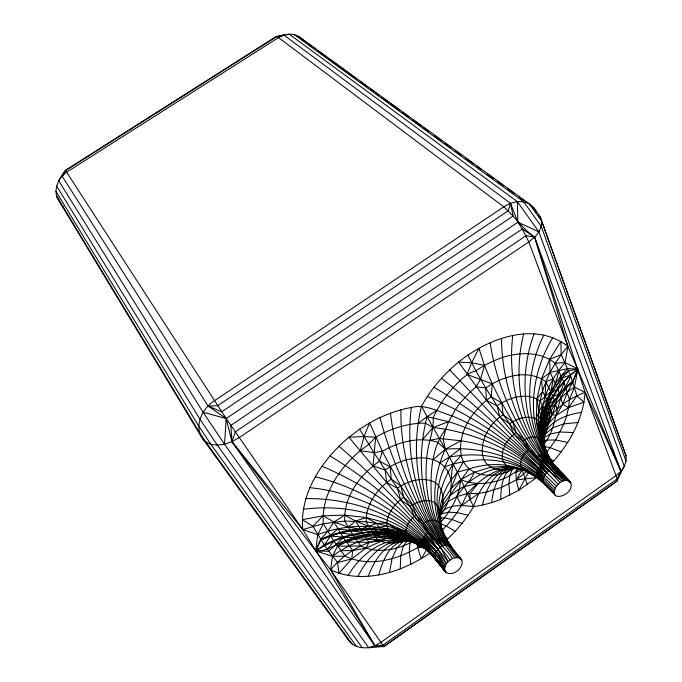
<?xml version="1.0" encoding="UTF-8"?>
<svg xmlns="http://www.w3.org/2000/svg" width="682" height="682" viewBox="0 0 682 682"><rect width="100%" height="100%" fill="white"/><g stroke="black" fill="none" stroke-linecap="round" stroke-linejoin="round"><path stroke-width="1.02" d="M626.042 461.151L626.067 455.977L624.397 451.194L540.127 216.646L533.75 207.72L529.343 203.909L298.989 36.615C291.794 32.173 283.388 35.132 275.826 36.751L65.429 170.321C58.865 179.025 51.679 190.926 59.308 201.369L202.213 438.125L348.289 639.861C356.166 651.839 372.125 646.8 383.813 646.545L617.057 481.066L620.961 471.245L624.303 466.36L626.042 461.151L541.295 226.424L523.742 201.821L294.3 34.637M424.886 548.064C416.063 540.314 404.213 542.164 394.128 537.945L390.675 533.188L386.779 525.89C386.472 514.134 394.503 503.87 403.667 497.34L400.871 485.976L382.312 451.313L369.661 422.908C382.645 415.594 396.694 410.112 411.382 407.444C425.355 403.821 438.577 411.809 451.603 415.739C490.818 431.791 526.802 455.968 556.384 486.206C546.009 505.294 578.046 494.015 569.837 481.475L552.258 462.916L570.757 482.83L563.315 475.635L570.757 482.83L553.52 464.374L547.424 455.44L544.577 454.365L542.258 454.4L535.967 457.025L528.038 450.231L513.981 434.11L486.479 400.394L458.577 362.091C487.826 338.383 534.628 320.685 567.918 346.405L620.961 471.245L618.821 475.678M275.826 36.751L283.831 35.046L510.511 203.304L517.919 222.23L522.327 228.947L534.611 237.148L585.13 392.355L617.201 478.883L617.057 481.066L383.778 646.638L374.853 645.726L302.74 529.556L226.185 418.526L208.07 406.003L62.011 175.956L65.566 170.619L276.935 36.419L503.819 206.816C514.629 216.433 522.557 228.734 534.611 237.148L567.918 346.405L565.071 362.56C549.675 380.283 539.846 402.022 541.764 425.832C541.167 439.719 545.447 453.683 553.75 464.834L548.277 456.343L551.755 462.098M381.809 646.212L383.813 646.545L330.582 569.82L315.681 550.945L320.549 539.36C357.862 522.327 409.14 524.398 435.679 559.223L445.193 571.516C442.192 563.366 455.337 553.145 461.765 559.811C464.613 567.953 451.672 578.029 445.193 571.516C431.629 549.172 408.203 532.719 381.528 532.216C358.272 531.133 335.186 538.516 315.681 550.945L231.965 441.672L226.185 418.526L65.429 170.321M467.954 355.117L475.84 370.829L485.686 387.964L497.084 405.833L509.582 423.752L513.981 434.11L522.71 441.041C529.002 435.619 541.994 434.425 544.117 444.485L546.401 452.575L545.881 450.614C536.018 421.86 546.205 389.413 567.756 368.655L577.867 369.005L574.491 387.103L569.453 399.72L568.566 407.631L566.699 415.73L563.903 423.889L555.685 439.975L546.41 452.601C534.074 421.109 553.145 388.22 577.867 369.005L565.071 362.56L555.25 363.31C540.459 351.349 519.59 351.886 502.344 357.538C492.941 360.735 484.075 365.305 475.84 370.829C466.275 373.276 459.796 380.863 453.163 387.632C445.082 396.643 438.202 406.753 433.189 417.785C434.067 431.587 427.341 444.34 426.779 458.108C423.207 493.546 432.72 530.92 457.102 557.518M441.314 566.12L446.309 572.769L431.135 553.75L424.025 547.834L422.559 545.677L421.894 542.369L422.959 538.746L425.346 535.182L428.722 532.156L423.991 522.983L400.871 485.976L391.204 479.079L373.907 452.584L359.644 429.191L369.661 422.908L363.975 436.506L360.284 450.691C339.031 468.525 321.188 494.851 323.336 523.699L333.941 541.227L344.99 556.12C369.388 567.748 398.297 559.641 420.138 546.052M543.639 441.936C540.553 418.032 553.81 395.355 572.675 381.528L577.867 369.005L568.643 370.786L561.286 375.953C555.642 391.962 540.4 402.568 536.282 418.953C537.783 442.575 549.675 464.092 566.606 480.247L569.837 481.475L558.064 469.659C548.507 458.457 539.138 444.903 539.078 429.643C537.953 420.103 538.405 410.453 540.135 401.016C544.219 380.709 554.278 361.903 567.918 346.405L528.78 241.905L522.327 228.947L230.823 425.406L231.965 441.672L374.853 645.726L383.813 646.545M413.301 541.926L396.532 539.027L385.824 538.269L381.528 532.216C366.618 535.975 349.559 535.438 337.402 546.222L332.466 556.324L330.582 569.82C352.466 580.28 378.178 577.202 400.232 568.899L400.743 555.779L403.369 545.89L407.486 540.579M567.756 368.655L550.11 372.389L541.508 378.877L542.505 391.34L536.998 398.996L538.754 410.692L543.614 419.652C542.335 433.223 542.812 447.366 549.675 459.54L545.523 449.89L543.605 447.332L540.817 438.697L536.282 418.953L536.998 398.996L541.508 378.877L549.59 359.414L560.894 341.392L561.209 354.623L570.365 375.143L576.938 395.748L583.937 402.244C579.572 424.869 567.731 445.551 552.352 462.507M543.187 438.245L552.096 414.724L548.865 404.085L545.165 396.182L545.847 381.767C527.663 368.348 502.625 376.285 485.686 387.964L476.096 386.788L470.265 391.877L459.873 403.258L455.448 409.405L448.628 421.689L445.696 429.234L443.249 439.208L445.329 449.208L457.4 472.217L473.53 506.607C466.181 519.121 456.931 530.511 446.156 540.238M439.404 514.271C447.247 503.734 462.012 505.251 473.53 506.607C482.873 505.379 491.986 502.839 500.741 499.36C501.006 487.911 501.782 473.223 513.35 467.272M555.25 363.31L563.929 382.406C561.192 394.75 551.056 403.113 546.819 414.792C544.807 425.295 542.48 436.148 544.313 446.838L543.256 429.575L545.728 411.809L540.135 401.016C526.981 391.647 509.19 397.47 497.084 405.833L486.479 400.394L485.686 387.964M538.746 215.171C544.935 221.735 540.17 231.778 534.611 237.148L620.961 471.245L616.247 475.448L380.778 642.41L374.853 645.726L368.561 647.593L224.506 444.229L226.185 418.526L517.919 222.23L517.314 201.608L289.125 34.1L286.21 35.012M512.745 335.476C506.735 388.16 523.461 446.846 566.606 480.247L562.3 481.253L560.11 482.532C527.629 448.986 501.585 408.936 484.501 365.433L471.629 362.756L458.577 362.091C443.607 374.316 430.828 389.252 421.527 406.216L427.077 416.634C415.986 459.387 420.095 508.763 447.077 544.884L450.623 545.941L461.765 559.811M514.671 468.074C497.51 479.139 467.025 479.344 461.211 455.397C457.196 431.902 472.839 409.831 491.219 396.847L492.216 383.872L467.119 374.478L471.629 362.756L478.934 348.314L484.501 365.433L480.546 379.26L476.096 386.788M555.532 495.601L544.381 483.981C541.355 480.469 544.074 475.448 546.845 472.677C555.83 462.711 563.52 474.757 569.837 481.475L553.392 464.161L548.277 456.343M421.527 406.216C408.68 458.142 420.257 516.624 454.868 557.825M411.382 407.444C405.219 455.252 416.855 505.797 444.86 545.182L447.077 544.884L440.615 537.535L434.647 539.999L427.512 533.085L386.66 482.515L348.92 437.239C322.092 459.728 299.551 493.137 302.74 529.556L317.693 534.697C360.966 517.868 417.427 525.728 445.329 565.821C417.614 519.505 370.846 487.136 321.989 466.173M570.646 375.901C565.898 389.951 554.56 400.249 545.728 411.809L547.484 417.06L543.921 433.309L543.503 440.009C541.687 417.921 556.725 398.467 574.491 387.103L585.13 392.355L620.961 471.245L617.201 478.883L382.747 645.232L374.853 645.726L330.582 569.82C352.577 542.94 394.904 526.001 425.611 548.72C410.18 538.78 391.997 531.883 373.361 534.066C364.111 536.529 354.896 539.181 345.416 540.613C335.425 544.287 326.908 551.636 315.681 550.945L317.693 534.697L323.336 523.699L344.777 521.091L366.217 521.824L376.66 523.444L386.779 525.89L405.645 531.397L421.894 542.369L444.681 567.927C431.05 545.472 412.465 526.581 389.328 513.904C364.87 500.128 337.957 490.324 309.884 487.715M544.117 444.485C542.105 434.562 543.204 424.221 546.819 414.792L551.013 410.359C547.799 419.967 547.868 430.385 543.06 439.515M572.675 381.528C552.974 397.095 559.794 426.19 543.631 444.349M543.921 433.309C537.868 411.152 555.515 391.587 558.805 370.479M545.813 484.842L537.834 478.039L536.453 475.431L536.538 472.652L537.91 469.225L542.488 464.306L548.831 471.006L562.3 481.253C523.887 444.698 497.954 395.202 490.188 342.722M555.114 488.355C526.717 456.966 487.059 436.992 445.696 429.234C430.129 449.259 430.333 477.204 431.493 501.364C434.323 522.693 444.579 542.071 459.08 557.757M439.575 516.641C444.417 510.366 447.98 503.128 450.111 495.507C452.013 485.064 450.384 474.425 453.342 464.033L461.211 455.397C495.899 452.14 532.165 464.919 554.185 492.523M491.611 502.66C493.222 489.676 496.939 474.399 509.966 468.406M542.488 405.117L539.078 429.643L543.077 436.898L546.094 452.686M389.49 572.471L392.082 558.618L396.711 548.055L403.25 541.38L406.148 540.442M523.657 333.933C510.716 385.466 524.893 444.016 564.517 480.478L551.371 469.583L529.351 449.242L509.582 423.752L499.949 417.282L497.084 405.833M500.741 499.36L518.712 490.324L516.334 479.958L515.831 472.43L516.641 468.662M554.364 490.511C531.15 462.43 496.632 445.977 460.955 440.802L445.329 449.208C431.237 479.42 429.992 516.743 449.037 545.148L442.567 537.493L440.615 537.535M543.486 419.345C547.748 398.817 561.388 381.426 577.867 369.005L572.88 382.125L567.339 392.278L562.761 404.23L556.316 415.287L545.523 426.813L543.631 436.233L544.04 446.608M439.438 516.248C445.73 502.617 445.218 481.364 426.148 479.736C415.892 478.611 405.739 482.506 397.384 488.21L386.66 482.515L385.194 470.043C404.281 455.312 444.246 449.054 450.904 480.162C441.45 493.947 437.486 510.946 441.007 527.391M439.575 516.291L442.541 505.456L469.148 468.892C491.986 461.356 518.26 463.231 537.834 478.039L544.381 483.981C519.309 457.153 477.511 454.724 444.604 466.931C430.453 497.758 436.386 534.679 460.674 558.541M482.506 505.081C485.78 490 493.205 473.291 509.096 468.295M412.738 541.602C397.129 549.863 377.325 554.134 360.829 545.915L352.986 534.91L344.777 521.091C343.464 496.496 360.198 474.732 379.414 461.185L382.312 451.313C398.859 441.868 419.166 436.241 437.861 442.371L445.329 449.208C480.333 446.284 515.967 456.505 543.187 478.9L536.973 471.194M534.083 333.779C517.723 378.246 523.026 431.825 553.912 468.858M572.88 382.125C565.361 387.93 557.876 394.315 555.532 403.957C554.227 412.533 548.643 418.995 545.523 426.813L543.614 419.652M378.774 574.96C382.568 561.064 389.2 543.273 405.313 540.579M468.167 515.149L457 512.625L448.551 512.182L441.74 513.691L439.575 515.626L443.334 500.409L451.279 488.269L457.4 472.217L463.479 461.637M542.437 427.299L538.396 420.274L540.817 414.093L541.926 434.042L543.622 443.019M543.349 438.262C547.296 421.161 566.111 414.741 581.541 412.32M473.53 506.607C478.773 490.443 488.943 473.086 506.59 468.849M543.861 335.007C520.392 381.937 524.467 446.881 568.413 480.588L558.064 469.659M400.99 409.754C400.283 433.999 404.844 458.031 411.834 481.151C419.839 503.742 428.722 527.05 444.86 545.182C439.43 546.683 433.181 552.488 435.218 558.558L445.193 571.516L428.987 550.8L422.26 544.867L414.75 539.692L406.549 535.327L386.813 523.034L366.2 517.553L344.683 515.132L323.098 515.848L302.314 519.693L312.876 526.231L324.675 545.66L337.573 562.565L339.022 573.238L351.682 558.925L365.884 548.115L381.05 541.337L385.824 538.269C371.681 535.626 357.615 537.305 343.404 537.629L328.639 551.261L315.681 550.945L320.898 539.914L330.284 535.558L337.948 528.823C354.18 532.054 370.727 528.763 386.779 525.89M368.22 576.307C374.316 560.22 385.304 542.378 404.059 540.4M626.067 455.977L541.713 221.232L529.343 203.909C521.125 199.485 511.261 201.983 503.819 206.816L214.412 400.743C201.002 408.808 192 430.146 205.785 441.962L351.844 643.876L351.452 642.734M444.604 466.931L449.557 456.889L460.367 448.756M552.838 337.564C528.729 376.737 524.091 432.703 556.214 468.884L543.452 454.306M528.789 471.927L518.712 490.324L536.725 477.536L516.334 479.958L501.406 487.425L486.292 492.106L478.858 493.325L467.17 493.64L456.829 496.624L448.193 501.509L441.203 509.659M410.931 541.303L409.967 543.068L409.319 552.088L410.862 564.287L400.232 568.899M617.329 479.139L624.303 466.36L538.882 231.854L517.314 201.608M440.427 522.463C447.392 514.91 452.857 506.095 456.829 496.624C461.859 487.724 470.623 482.063 474.212 472.276L491.023 467.119L507.911 466.369L525.754 470.861L538.124 478.091M527.374 484.68L521.986 469.872L516.334 479.958L526.504 471.552M357.982 576.478C366.848 558.464 382.474 540.442 404.076 540.144M426.642 549.683L421.246 558.711L410.862 564.287M453.342 464.033C437.435 486.223 433.232 517.263 447.256 541.44L440.188 523.947C436.148 517.936 427.503 520.306 422.593 523.887L414.426 516.717L410.01 506.385L391.204 479.079L390.257 466.829L379.414 461.185M405.995 540.613C396.771 543.469 386.251 544.381 377.444 539.735L368.766 526.385L355.552 521.031L344.683 515.132L334.001 521.977L327.727 531.346L320.549 539.36M419.404 545.157L417.708 547.612L421.246 558.711L430.427 552.787M576.938 395.748L568.566 407.631L556.316 415.287L552.096 414.724C560.502 404.068 572.565 397.026 585.13 392.355L583.937 402.244L568.566 407.631L562.761 404.23L557.782 388.723L550.11 372.389L549.59 359.414L561.209 354.623M344.99 556.12L332.466 556.324L315.681 550.945L324.223 544.986L330.6 536.061C351.443 527.382 374.435 529.692 396.464 529.147C417.171 536.248 432.618 552.164 444.63 569.871L434.724 556.461L421.894 542.369M548.686 403.642C541.201 412.116 541.482 424.588 542.48 435.218M348.204 575.463C361.17 553.068 387.24 533.495 414.102 542.002M556.376 385.313L562.096 377.862L568.643 370.786M327.317 549.445L333.941 541.227M63.008 175.189L58.584 180.611L203.117 412.278L224.506 444.229L231.965 441.672L239.177 437.648L528.78 241.905L534.611 237.148L526.035 235.665L235.256 431.936L231.965 441.672L302.74 529.556L323.336 523.699M450.904 480.162L457.4 472.217L469.148 468.892M556.384 486.206L560.11 482.532M422.448 439.754L433.07 427.469L448.628 421.689C483.743 432.874 517.962 450.188 543.921 476.761L537.91 469.225M64.781 172.861L62.011 175.956L66.572 172.214L278.793 37.425L283.831 35.046L280.149 36.521M451.279 488.269L460.836 479.625C479.463 487.826 504.74 482.234 519.369 468.662M312.876 526.231L323.098 515.848L334.001 521.977L348.263 527.143L360.249 529.241L376.66 523.444L386.813 523.034L405.645 531.397L414.11 537.987C415.73 546.163 425.858 546.973 430.325 553.068C413.258 536.325 387.649 531.363 364.768 536.359L355.552 521.031L348.263 527.143M442.141 530.246C452.882 519.914 461.399 507.382 467.17 493.64C481.756 477.605 503.035 461.296 525.771 470.674M540.135 401.016L550.851 391.613L553.366 378.783L545.847 381.767L552.77 396.054C535.404 412.158 539.931 442.788 551.09 461.33M433.181 459.608L445.329 449.208L427.077 416.634L436.838 410.411M514.56 467.562L512.293 469.369L509.761 475.755L508.934 484.015L509.804 495.234M403.667 497.34L412.26 504.936L416.335 515.268C404.187 522.062 400.897 541.252 417.631 543.955M474.212 472.276L460.836 479.625L459.31 488.926L456.829 496.624L461.433 505.524L478.858 493.325M391.204 479.079C377.487 488.798 365.518 504.254 366.217 521.824L368.766 526.385M491.219 396.847L501.73 402.9L503.222 414.827L512.685 421.783L516.095 432.524L524.663 439.805L529.351 449.242C523 453.368 516.317 464.442 524.1 470.222L538.763 478.696M516.095 432.524L510.085 437.767L505.447 444.059L502.361 452.132L502.302 458.688L503.239 461.509L505.686 464.817L507.911 466.369L525.754 470.861M359.644 429.191L348.92 437.239L363.975 436.506L375.68 437.205C390.777 428.646 407.879 422.942 425.38 423.164L433.07 427.469L445.696 429.234M503.222 414.827C476.582 430.376 470.205 479.386 514.339 468.005M417.998 423.369L427.077 416.634L448.628 421.689M450.111 495.507L459.31 488.926L463.973 486.616L477.869 483.606L469.932 493.751L470.162 499.923M551.516 393.088L557.782 388.723L562.096 377.862L570.365 375.143M332.466 556.324C357.786 536.581 396.361 527.663 424.025 547.834M552.77 396.054L555.532 403.957L550.169 407.64C543.503 418.944 541.559 432.669 544.304 445.457M468.619 482.421C481.245 472.251 497.476 465.849 513.819 467.843M548.865 404.085L554.372 400.334M397.384 488.21L400.632 499.642L410.01 506.385C414.75 503.137 420.3 500.818 426.105 500.648C440.487 499.582 441.245 515.626 440.973 526.163L441.058 527.672M509.582 423.752C517.681 418.151 529.513 414.136 538.396 420.274M439.941 462.925L449.557 456.889L461.211 455.397M543.239 441.706L546.529 440.103L555.685 439.975L567.722 442.413M324.223 544.986C354.359 529.121 394.273 525.362 422.925 546.435M377.444 539.735L355.552 538.729L346.405 542.028L337.402 546.222L360.829 545.915M552.983 396.566L559.615 393.667M515.831 472.43L521.986 469.872M320.898 539.914C334.027 534.901 348.118 528.277 362.338 532.685M372.142 532.182L364.052 535.319L352.986 534.91M355.552 521.031L366.2 517.553L376.66 523.444L381.528 532.216M337.573 562.565L351.682 558.925L352.773 550.544L343.404 537.629L334.001 521.977M429.617 440.333L439.259 438.441L460.955 440.802M382.312 451.313L373.907 452.584L360.284 450.691L368.749 444.323L375.68 437.205L373.037 465.985L385.194 470.043M224.506 444.229L217.319 445.141L210.934 444.366L205.785 441.962L199.468 432.499L56.896 196.604L58.584 198.692L59.308 201.369L63.579 207.447M507.417 468.722L514.492 467.895M578.004 422.465L563.903 423.889L552.804 427.742L545.31 433.94L543.281 438.458L549.99 433.974L560.212 432.004L573.374 432.541M512.779 467.664L514.774 467.46M303.371 509.318C350.829 502.83 402.747 517.655 435.056 554.116C404.307 516.257 353.813 497.962 305.894 498.602M422.985 547.296L417.708 547.612L417.069 543.622M440.461 518.022L444.4 517.826L451.927 519.505L462.038 523.426M340.702 550.681L352.773 550.544L365.884 548.115L369.081 542.301L402.269 538.771L411.638 541.465L425.611 548.72M346.405 542.028L369.081 542.301L364.768 536.359M330.6 536.061L343.055 537.101M340.488 533.034L352.688 534.441M421.86 543.503C406.191 534.662 388.416 529.232 370.343 529.181L381.349 531.926M394.128 537.945L373.949 534.935C388.834 530.673 402.116 536.197 415.73 541.798M407.077 540.485L409.064 540.817M411.05 541.158L413.045 541.491M442.567 537.493C447.878 538.362 449.941 544.807 452.26 548.857L451.032 547.39M360.454 529.582L371.92 531.841M543.46 446.25L550.4 447.69L561.141 451.97M407.87 537.987L391.494 534.466L383.028 534.492L402.269 538.771L399.49 535.114L396.464 529.147M434.826 557.467C421.595 541.005 400.897 531.448 380.053 529.692L390.53 532.949M203.117 412.278L226.185 418.526M315.272 476.837C367.419 489.42 413.914 521.372 446.539 563.707C434.528 544.458 423.701 524.509 410.01 506.385M400.47 536.598L408.399 538.797L422.976 546.529M391.894 535.046L410.129 540.775M389.49 531.099L399.371 534.927M388.45 529.121L398.467 533.247M427.273 396.557C471.271 414.315 511.023 441.868 545.165 474.638C513.111 439.95 474.442 411.374 433.948 387.188M440.691 523.648L446.267 526.086L455.218 531.346M517.919 222.23L538.882 231.854M398.552 533.418L407.785 537.834M397.751 531.798L407.077 536.495M416.966 543.409L408.654 539.164C421.902 543.52 431.399 553.963 440.171 564.193M415.662 541.678L407.145 536.632C423.155 543.043 434.485 556.503 444.63 569.871M329.926 455.9C375.688 483.171 414.75 520.528 448.227 561.721C439.259 545.242 430.223 528.183 416.335 515.268M423.317 547.041L416.361 542.727C424.051 547.066 430.819 552.88 436.267 559.828M549.487 458.338L553.716 461.083M415.185 540.724C427.964 547.91 436.761 559.879 445.193 571.516M539.172 467.409L546.845 472.677L558.089 484.22M306.337 42.395L298.989 36.615M308.059 43.648L314.087 48.03M318.392 51.159L327.01 57.424M328.733 58.678L336.482 64.313M338.204 65.566L346.823 71.823M348.545 73.076L356.294 78.711M360.608 81.849L366.635 86.23M370.94 89.359L378.698 94.994M382.142 97.5L389.03 102.513M390.752 103.766L399.371 110.024M402.815 112.53L408.842 116.912M413.147 120.049L420.905 125.684M423.488 127.56L428.654 131.319M434.69 135.701L441.578 140.714M445.022 143.211L451.058 147.602M455.363 150.731L461.39 155.112M465.695 158.241L473.453 163.885M476.897 166.382L481.202 169.52M487.229 173.901L493.265 178.283M497.57 181.412L503.597 185.802M507.911 188.931L513.938 193.313M519.104 197.072L523.409 200.201M529.445 204.583L533.75 207.72L536.18 212.085M422.26 544.867L428.765 549.675L429.805 552.582L446.309 572.769L429.191 551.457M414.75 539.692L429.166 551.388M540.664 479.727L542.207 480.938M441.459 378.237C478.611 407.393 512.625 440.222 546.845 472.677L535.967 457.025L529.351 449.242M548.831 471.006L541.585 464.988L528.038 450.231L522.71 441.041M444.681 536.231L447.759 538.84M338.954 446.199C375.126 477.264 409.115 511.312 437.989 549.317L424.417 536.333M423.496 547.271L430.461 553.29L436.173 559.743M540.332 480.06L544.245 483.478M536.828 476.633L554.577 494.262M350.821 642.163L348.289 639.861L343.762 632.64M433.053 555.506L426.361 549.402L436.949 560.306L440.069 564.457M426.301 549.351L430.444 553.119M452.541 558.677C444.195 545.626 430.947 536.896 422.593 523.887M540.63 479.838L542.855 481.986M426.668 549.01L431.024 553.221M422.959 538.746L436.182 551.661M570.757 482.83C554.637 469.08 540.391 449.881 542.548 427.546M536.359 474.161L543.025 480.904M536.453 475.431L543.435 482.634M546.512 485.567L553.477 492.83M556.862 469.148L558.226 470.589M449.711 369.832L546.845 472.677M429.472 552.07L434.98 558.029M427.512 533.085L440.316 547.314L450.273 559.999M535.967 457.025L542.488 464.306L537.203 456.232M554.423 465.593L559.359 471.356L554.372 465.559M429.515 552.147L435.218 558.558M431.783 554.483L436.949 560.306M555.395 467.179L553.997 465.576L557.723 469.881M556.785 468.773L559.572 471.97L556.998 468.832M556.802 468.841L558.89 471.236M552.258 462.916L558.677 470.213M438.62 537.996L442.558 546.009C413.164 508.235 392.124 463.794 379.985 417.529M459.165 557.526L461.049 559.896M448.534 543.094L451.723 547.203L446.011 538.985M440.316 547.314L428.722 532.156M445.107 538.277L450.623 545.941M356.643 646.621L210.934 444.366L198.675 426.011L55.933 191.31M362.347 647.9L217.319 445.141L199.911 419.106L56.504 185.854M546.58 454.937L551.687 462.123M541.014 454.638L551.371 469.583C520.213 433.479 501.79 386.2 501.526 338.417M448.372 543.094L449.481 544.739M451.152 547.211L452.26 548.857M551.772 462.183L546.265 451.782M545.319 449.54L542.079 440.35L544.645 448.56L548.814 457.076C543.742 447.776 541.372 434.468 540.178 423.028C540.391 436.778 543.034 451.015 551.721 462.089M442.558 546.009C415.338 506.556 395.79 461.006 390.479 413.13M542.505 391.34L545.165 396.182M547.22 454.323L548.447 456.931M548.976 457.349L544.645 448.56L547.424 455.44M546.239 451.689L549.138 457.895M563.929 382.406L569.453 399.72M545.523 449.89L540.596 431.808L540.817 438.697M543.69 443.181L545.932 450.742M544.603 447.827L545.472 450.776M555.532 403.957L556.955 409.251M547.484 417.06L548.26 420.598M542.565 435.423L544.083 444.357M510.511 203.304L508.312 210.755L217.669 405.73L208.07 406.003L221.693 411.809L513.128 216.015L510.511 203.304"/></g></svg>
